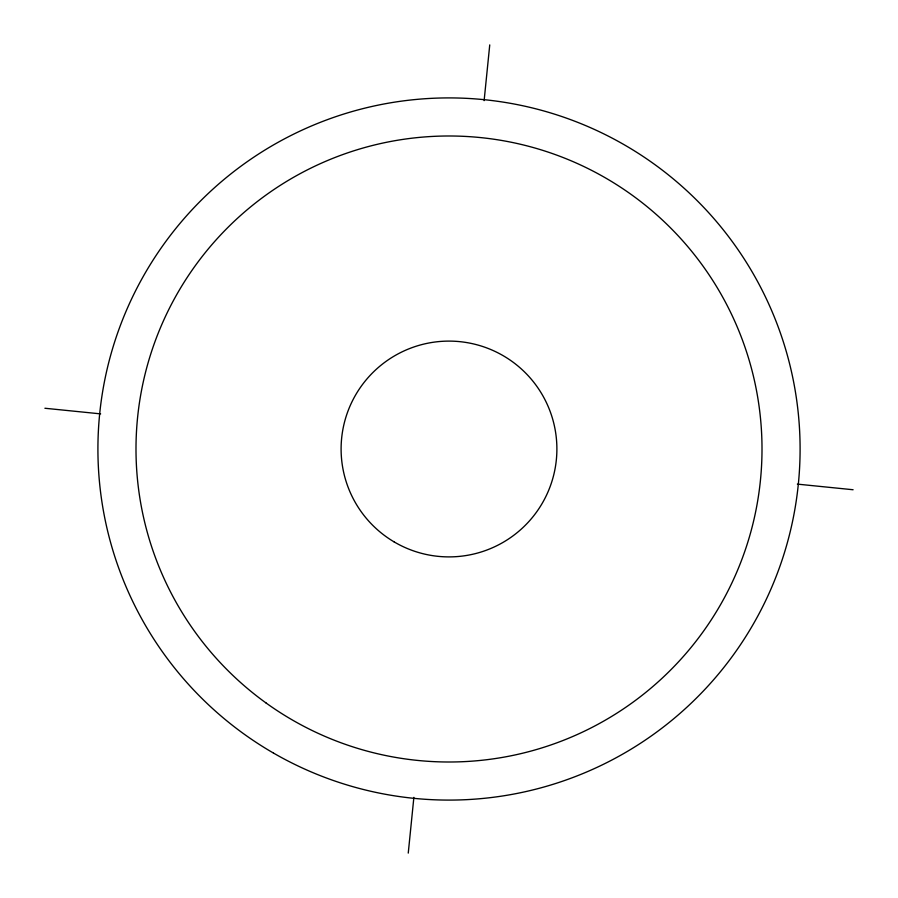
<?xml version="1.0" encoding="UTF-8"?>
<svg xmlns="http://www.w3.org/2000/svg" width="898" height="898" viewBox="0 0 898 898"><rect width="100%" height="100%" fill="white"/><g stroke="black" fill="none" stroke-linecap="round" stroke-linejoin="round"><path stroke-width="1.35" d="M408.253 853.1L413.877 797.357M484.123 100.643L489.747 44.9M44.9 408.253L100.643 413.877M797.357 484.123L853.1 489.747M273.452 753.052A351.096 351.096 0 0 0 800.096 449A351.096 351.096 0 0 0 273.452 144.948A351.096 351.096 0 0 0 273.452 753.052M266.089 702.999A313.009 313.009 0 0 0 760.426 480.396A313.009 313.009 0 0 0 320.474 163.593A313.009 313.009 0 0 0 266.089 702.999M394.076 541.864A107.883 107.883 0 0 0 556.883 450.134A107.883 107.883 0 0 0 396.04 355.002A107.883 107.883 0 0 0 394.076 541.864"/></g></svg>
